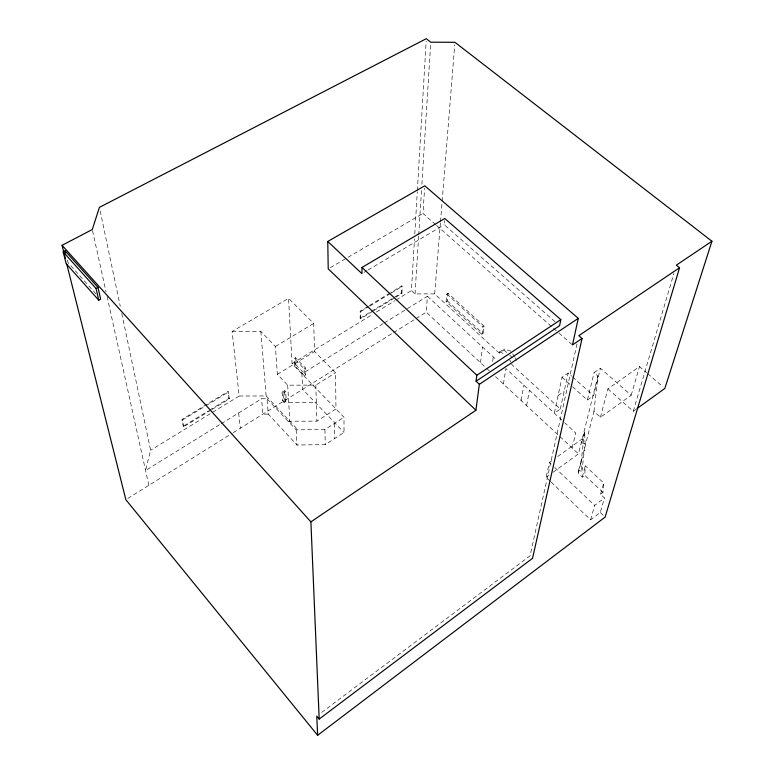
<?xml version="1.0" encoding="UTF-8"?>
<svg xmlns="http://www.w3.org/2000/svg" width="774" height="774" viewBox="0 0 774 774"><rect width="100%" height="100%" fill="white"/><g stroke="black" fill="none" stroke-linecap="round" stroke-linejoin="round"><path stroke-width="0.58" stroke-dasharray="3.87 2.9" d="M372.71 311.322L360.626 318.704L360.133 318.22L360.22 311.109L368.327 306.175M360.626 318.704L360.22 311.109M395.872 297.168L401.909 293.472L401.416 293.017L401.774 285.848L390.628 292.62M401.909 293.472L402.277 286.312L401.774 285.848M602.965 492.419L584.757 475.323L585.25 465.803L603.72 483.044L602.965 492.419L600.518 494.247L604.513 498.001L600.295 512.485L590.591 519.818L551.388 482.279M510.927 351.193L504.097 348.948L503.942 349.935L499.22 353.05L434.688 293.897L415.028 293.907L411.439 290.589L414.506 238.769M414.787 233.951L417.283 191.768M417.35 190.559L426.174 41.109M415.028 293.907L418.637 236.099M418.715 234.89L421.578 189.127M421.878 184.309L430.683 43.392M435.656 224.644L422.962 213.489L424.607 188.217M489.303 370.891L426.232 312.193L427.412 296.258L405.808 309.61M434.688 293.897L440.406 222.873M440.503 221.674L442.06 202.411M442.157 201.211L454.764 44.718M555.055 321.732L444.266 224.76L444.615 220.571M446.105 301.628L446.801 293.975L447.991 293.24L484.185 326.173L483.208 333.739L482.028 334.503L446.105 301.628L447.285 300.892L447.991 293.24M593.958 411.439L597.905 376.009L594.113 372.662L600.44 368.269L631.197 395.291L600.431 417.283L593.958 411.439L578.226 473.282L582.309 477.123L584.757 475.323M581.932 471.26L585.096 443.531L584.622 431.457L581.409 459.33L581.932 471.26L578.526 470.689L578.226 473.282M585.096 443.531L581.738 442.98L582.212 438.897L557.135 456.931M482.028 334.503L482.995 326.938L484.185 326.173M480.47 362.667L482.521 347.033M492.651 361.41L493.29 356.959M499.22 353.05L499.365 352.064L504.097 348.948M503.439 384.039L505.867 368.55L563.753 421.888M511.962 363.596L511.798 364.583L560.289 409.03L554.329 413.2L562.03 377.238L568.193 373L571.696 376.135M521.134 400.506L523.863 385.123M526.61 405.605L529.435 390.26M560.289 409.03L568.193 373M550.517 481.438L546.154 477.268L549.414 462.475L553.275 459.698M577.007 343.908L530.035 555.848L320.63 713.222M572.131 447.962L575.759 432.947L564.614 422.681M572.528 386.681L587.398 400.071L594.113 372.662M553.013 472.304L578.478 453.874L597.905 376.009M121.779 313.47L150.611 450.236L145.551 470.495L220.213 424.336M581.738 442.98L584.622 431.457M587.398 400.071L593.581 395.717L600.44 368.269M578.526 470.689L581.497 458.982M582.309 477.123L585.25 465.803M600.431 417.283L607.9 388.848L639.459 366.595L646.706 372.845M590.591 519.818L594.664 505.393L604.513 498.001M600.518 494.247L603.72 483.044M631.197 395.291L639.459 366.595M607.9 388.848L633.238 411.284L673.941 273.29M546.154 477.268L549.095 475.139M633.238 411.284L636.112 409.204M558.112 395.543L564.169 391.344M221.238 423.707L261.583 398.765L267.04 398.745L268.288 414.109L296.964 444.973L325.274 444.653L344.033 432.453L343.985 417.244L292.069 363.654L288.547 298.358L232.123 331.466L239.185 396.027L150.611 450.236M267.04 398.745L296.152 429.841L324.925 429.541L343.985 417.244M288.092 421.24L316.924 421.133L335.964 408.962L335.548 372.758L314.592 351.541L313.702 323.426L288.547 298.358M127.845 498.437L232.2 433.305M233.216 432.666L392.515 333.236M393.54 332.597L414.99 319.207M416.015 318.569L426.232 312.193M283.594 401.532L284.029 401.261L282.626 400.506L283.594 401.532L283.052 393.211L282.084 392.176L284.697 390.551L285.674 391.586L286.187 399.906L285.838 401.454L284.106 402.528L283.061 400.235M232.123 331.466L260.848 331.427L275.418 346.471L277.344 374.355L287.686 385.191L315.802 385.113L335.548 372.758M285.838 401.454L284.871 400.429L284.697 390.551M304.376 375.671L305.682 374.868L305.391 367.892L295.465 357.704L294.159 358.507L294.517 365.502L304.376 375.671L304.076 368.705L294.159 358.507M283.052 393.211L285.674 391.586M383.178 323.6L301.928 373.823L302.615 389.351L344.033 432.453M384.214 322.961L404.783 310.248M304.076 368.705L305.391 367.892M277.344 374.355L314.592 351.541M294.517 365.502L295.823 364.709L295.465 357.704M211.07 410.056L183.651 426.813L183.177 426.271L208.564 410.771M209.58 410.152L228.872 398.368L228.049 391.451L182.006 419.44L183.177 426.271M360.133 318.22L370.456 311.922M371.481 311.293L401.416 293.017M212.086 409.436L229.356 398.891L228.049 391.451M373.716 310.703L394.866 297.787M292.069 363.654L372.342 314.525M376.454 312.009L394.982 300.67M396.007 300.041L411.439 290.589M369.343 305.566L389.612 293.24M183.651 426.813L182.48 419.982L204.994 406.292M206.019 405.673L228.533 391.973M360.713 311.583L368.821 306.649M369.837 306.04L390.115 293.704M391.122 293.094L402.277 286.312M275.418 346.471L313.702 323.426M363.974 272.438L367.07 270.6M368.095 269.991L444.266 224.76M330.304 267.64L346.965 257.906M348.01 257.297L422.962 213.489M239.185 396.027L266.14 395.949L297.893 429.822M288.721 402.538L316.343 402.451M268.288 414.109L262.918 414.129L261.583 398.765M499.365 352.064L505.045 353.96M647.615 373.619L663.018 386.894M436.555 225.437L557.986 332.201M558.896 333.004L572.489 344.952M572.567 376.919L593.581 395.717M562.03 377.238L571.647 385.897M446.801 293.975L482.995 326.938M503.942 349.935L508.973 354.531M509.814 355.295L512.33 357.598M447.285 300.892L483.208 333.739M427.412 296.258L496.647 360.045M495.486 376.638L578.478 453.874M549.414 462.475L551.156 464.129M554.639 467.428L594.664 505.393M600.295 512.485L603.526 515.552M295.823 364.709L305.682 374.868M285.219 398.891L286.187 399.906M284.793 399.161L285.761 400.177M228.872 398.368L229.356 398.891M95.889 293.82L68.064 262.696L67.261 259.464M182.006 419.44L182.48 419.982M512.659 353.97L514.391 356.746M514.962 357.665L516.693 360.442M509.65 359.891L510.801 361.748M92.541 230.7L106.057 291.827M107.093 296.529L148.84 485.337M100.156 210.905L120.289 306.398M238.624 412.958L240.337 428.225M260.848 331.427L266.14 395.949M282.084 392.176L282.626 400.506M284.029 401.261L284.106 402.528M287.686 385.191L289.834 421.23M296.152 429.841L296.984 445.273M315.802 385.113L316.924 421.133M324.925 429.541L325.274 444.653M334.494 423.368L334.687 438.529"/><path stroke-width="1.16" d="M582.058 338.48L532.522 558.344L319.188 719.065L310.896 521.87L475.904 410.268L479.348 384.32L476.068 381.224L559.592 325.709L560.821 319.623L444.789 218.481L362 267.446L361.922 273.657L327.76 241.469L424.762 185.808L578.275 318.366L572.489 344.952L582.058 338.48L578.836 335.664L679.562 267.756L676.331 265.172L711.935 241.236L454.957 42.309L430.76 42.183L426.319 38.7L99.411 207.364L92.28 229.53L62.065 245.31L63.826 252.343M476.068 381.224L476.832 375.255L560.821 319.623M679.562 267.756L605.133 517.08L317.64 735.3L125.852 499.685L66.767 264.069M711.935 241.236L664.827 388.451L637.07 408.517M479.348 384.32L578.275 318.366M98.753 300.196L100.659 299.151L97.998 287.454L65.113 250.863L63.197 251.869L66.167 263.692L98.753 300.196L96.063 288.508L63.197 251.869M96.063 288.508L97.998 287.454M362 267.446L476.832 375.255M475.904 410.268L328.224 268.859L327.76 241.469M62.065 245.31L310.896 521.87M319.188 719.065L316.769 716.124L317.64 735.3M64.416 254.685L65.297 258.206M65.113 250.863L65.655 253.011"/></g></svg>
